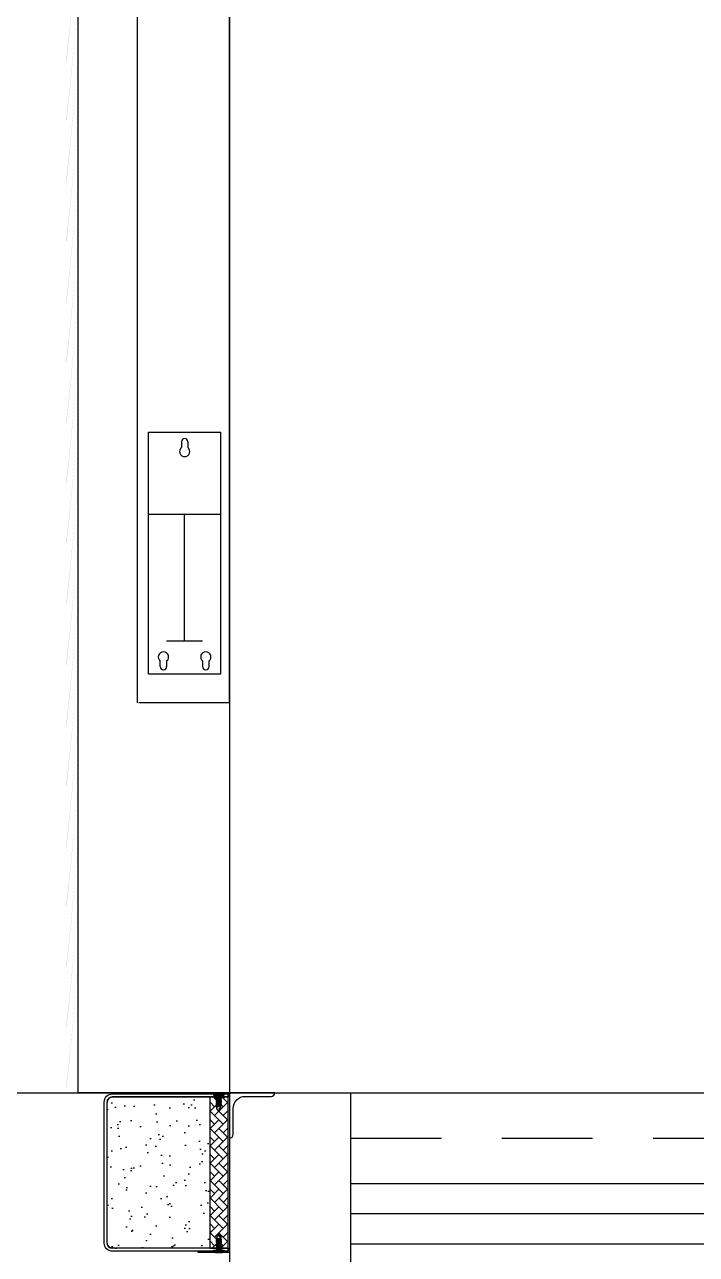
# Model space of a CAD drawing. Header units: millimetres. Extents: x 35054840 to 35483341, y -1288013 to -991013.
# Drawn here: x 35259073 to 35260183, y -1239060 to -1237026 of the extents above; entities that cross this region are included whole.
import ezdxf

# ---------------------------------------------------------------- set-up
doc = ezdxf.new("R2010")
doc.units = ezdxf.units.MM
doc.header["$LTSCALE"] = 1000
doc.header["$MEASUREMENT"] = 0
doc.linetypes.add('HID', pattern=[2.5, 1.5, -1])
doc.layers.get('0').update_dxf_attribs({"linetype": 'CONTINUOUS'})
for name, color, linetype in [('5HAT', 5, 'CONTINUOUS'), ('BOLT', 8, 'CONTINUOUS'), ('cen', 1, 'CONTINUOUS'), ('COL', 2, 'CONTINUOUS'), ('con', 2, 'CONTINUOUS'), ('DIM', 7, 'CONTINUOUS'), ('dockseal', 50, 'CONTINUOUS'), ('INS', 9, 'BATTING'), ('SECTION$0$AA-WAXS-FRAM', 4, 'CONTINUOUS'), ('wire-meshes', 1, 'CONTINUOUS'), ('XR-단면도$0$WAXS-FRAM', 4, 'CONTINUOUS'), ('XR-단면도$0$㈜SE&C 기둥', 2, 'CONTINUOUS'), ('초평탄', 4, 'CONTINUOUS')]:
    doc.layers.add(name, color=color, linetype=linetype)
doc.linetypes.add('BATTING', pattern='A,0.0001,-0.1,[134,ltypeshp.shx,S=0.1,R=0,X=-0.1,Y=0],-0.2,[134,ltypeshp.shx,S=0.1,R=180,X=0.1,Y=0],-0.1', length=0.4001)

# ---------------------------------------------------------------- blocks, each defined once
blk = doc.blocks.new('sdfsgdfdfg')
at = {"layer": 'cen', "ltscale": 5}
blk.add_line((34536434.6, -312208.7), (34739301.6, -312208.7), dxfattribs=at)
blk = doc.blocks.new('FASDFDSAF')
at = {"layer": '5HAT', "color": 4}
for p, q in [((5533641.2, 4897794.2), (5533641.2, 4898194.2)), ((5533641.2, 4898194.2), (5533761.2, 4898194.2)), ((5533761.2, 4897794.2), (5533761.2, 4898194.2)), ((5533696, 4898178), (5533696, 4898168.7)), ((5533706.5, 4898178), (5533706.5, 4898168.7)), ((5533661, 4897806.2), (5533661, 4897815.5)), ((5533671.5, 4897806.2), (5533671.5, 4897815.5)), ((5533731, 4897806.2), (5533731, 4897815.5)), ((5533741.5, 4897806.2), (5533741.5, 4897815.5)), ((5533641.2, 4897794.2), (5533761.2, 4897794.2))]:
    blk.add_line(p, q, dxfattribs=at)
for centre, radius, start, end in [((5533701.2, 4898162), 8.5, 128.1459, 269.9989), ((5533701.2, 4898178), 5.25, 90, 180.0006), ((5533701.2, 4898178), 5.25, 359.9994, 90), ((5533701.2, 4898162), 8.5, 270.0011, 51.8541), ((5533666.2, 4897822.2), 8.5, 90.0011, 231.8541), ((5533666.2, 4897822.2), 8.5, 308.1459, 89.9989), ((5533736.2, 4897822.2), 8.5, 90.0011, 231.8541), ((5533736.2, 4897822.2), 8.5, 308.1459, 89.9989), ((5533666.2, 4897806.2), 5.25, 179.9994, 270), ((5533666.2, 4897806.2), 5.25, 270, 0.0006), ((5533736.2, 4897806.2), 5.25, 179.9994, 270), ((5533736.2, 4897806.2), 5.25, 270, 0.0006)]:
    blk.add_arc(centre, radius, start, end, dxfattribs=at)
blk = doc.blocks.new('지하2층 OH도어 단면')
at = {"ltscale": 0.002}
h = blk.add_hatch(dxfattribs=at)
h.set_pattern_fill('AR-SAND', color=256, angle=-90, style=0)
h.set_pattern_definition([(307.5, (-21382112.86, 50948742.176), (48.941323733, 1.600031296), [0, -38.608, 0, -43.18, 0, -41.275]), (277.5, (-21382112.86, 50948742.176), (71.68251006, -44.95232831), [0, -20.828, 0, -34.798, 0, -13.335]), (237.5, (-21382112.86, 50948773.42), (0.143718468, -79.099237024), [0, -12.7, 0, -45.72, 0, -59.69]), (227.5, (-21382112.86, 50948773.42), (22.292932326, -76.35564525), [0, -6.35, 0, -29.972, 0, -34.29])])
h.paths.add_polyline_path([(-193.7, -7, 0.414214), (-202, -15.3), (-202, -248.7, 0.414214), (-193.7, -257), (-32, -257), (-32, -7)])
h = blk.add_hatch(dxfattribs=at)
h.set_pattern_fill('AR-HBONE', color=256, scale=0.1, angle=-90, style=0)
h.set_pattern_definition([(315, (50955516.523, 21380502.153), (14.3684097937, -4e-15), [30.48, -10.16]), (45, (50955523.707, 21380494.969), (14.3684097937, -4e-15), [30.48, -10.16])])
h.paths.add_polyline_path([(-2, -257), (-32, -257), (-32, -7), (-2, -7)])
at = {"layer": 'COL'}
for points in [[(-250, 1929.8, -0.013757), (-270, 1708.8), (-269.2, 1708.7, 0.012852)], [(-250, 1829.8, -0.013757), (-270, 1608.8), (-269.2, 1608.7, 0.012852)], [(-250, 1729.8, -0.013757), (-270, 1508.8), (-269.2, 1508.7, 0.012852)], [(-250, 1729.8, -0.013757), (-270, 1508.8), (-269.2, 1508.7, 0.012852)], [(-250, 1729.8, -0.013757), (-270, 1508.8), (-269.2, 1508.7, 0.012852)], [(-250, 1729.8, -0.013757), (-270, 1508.8), (-269.2, 1508.7, 0.012852)], [(-250, 1729.8, -0.013757), (-270, 1508.8), (-269.2, 1508.7, 0.012852)], [(-250, 1729.8, -0.013757), (-270, 1508.8), (-269.2, 1508.7, 0.012852)], [(-250, 1629.8, -0.013757), (-270, 1408.8), (-269.2, 1408.7, 0.012852)], [(-250, 1629.8, -0.013757), (-270, 1408.8), (-269.2, 1408.7, 0.012852)], [(-250, 1629.8, -0.013757), (-270, 1408.8), (-269.2, 1408.7, 0.012852)], [(-250, 1629.8, -0.013757), (-270, 1408.8), (-269.2, 1408.7, 0.012852)], [(-250, 1529.8, -0.013757), (-270, 1308.8), (-269.2, 1308.7, 0.012852)], [(-250, 1529.8, -0.013757), (-270, 1308.8), (-269.2, 1308.7, 0.012852)], [(-250, 1429.8, -0.013757), (-270, 1208.8), (-269.2, 1208.7, 0.012852)], [(-250, 1429.8, -0.013757), (-270, 1208.8), (-269.2, 1208.7, 0.012852)], [(-250, 1329.8, -0.013757), (-270, 1108.8), (-269.2, 1108.7, 0.012852)], [(-250, 1329.8, -0.013757), (-270, 1108.8), (-269.2, 1108.7, 0.012852)], [(-250, 1229.8, -0.013757), (-270, 1008.8), (-269.2, 1008.7, 0.012852)], [(-250, 1229.8, -0.013757), (-270, 1008.8), (-269.2, 1008.7, 0.012852)], [(-250, 1129.8, -0.013757), (-270, 908.8), (-269.2, 908.7, 0.012852)], [(-250, 1129.8, -0.013757), (-270, 908.8), (-269.2, 908.7, 0.012852)], [(-250, 1029.8, -0.013757), (-270, 808.8), (-269.2, 808.7, 0.012852)], [(-250, 929.8, -0.013757), (-270, 708.8), (-269.2, 708.7, 0.012852)], [(-250, 829.8, -0.013757), (-270, 608.8), (-269.2, 608.7, 0.012852)], [(-250, 729.8, -0.013757), (-270, 508.8), (-269.2, 508.7, 0.012852)], [(-250, 629.8, -0.013757), (-270, 408.8), (-269.2, 408.7, 0.012852)], [(-250, 529.8, -0.013757), (-270, 308.8), (-269.2, 308.7, 0.012852)], [(-250, 429.8, -0.013757), (-270, 208.8), (-269.2, 208.7, 0.012852)], [(-250, 329.8, -0.013757), (-270, 108.8), (-269.2, 108.7, 0.012852)], [(-250, 229.8, -0.013757), (-270, 8.8), (-269.2, 8.7, 0.012852)]]:
    blk.add_hatch(color=256, dxfattribs=at).paths.add_polyline_path(points)
at = {"ltscale": 0.002}
blk.add_line((-250, 0), (-250, 3230), dxfattribs=at)
blk.add_line((0, 0), (-250, 0))
at = {"color": 0, "ltscale": 0.002}
for p, q in [((-2, -2), (-2, -7)), ((-2, -2, -37.9), (-2, -7, -37.9)), ((-2, -2, 0), (-2, -7, 0)), ((-2, -257), (-2, -262))]:
    blk.add_line(p, q, dxfattribs=at)
at = {"ltscale": 0.002}
blk.add_lwpolyline([(-52, -2), (-52, 0), (0, 0), (0, -264), (-52, -264), (-52, -262), (-2, -262), (-2, -2)], close=True, dxfattribs=at)
at = {"color": 2}
blk.add_lwpolyline([(-32, -257), (-2, -257), (-2, -7), (-32, -7)], dxfattribs=at)
at = {"layer": '5HAT', "color": 6}
for p, q in [((-152, 644.7), (-152, 3382)), ((0, 644.7), (0, 3230)), ((0, 644.7), (-150, 644.7))]:
    blk.add_line(p, q, dxfattribs=at)
at = {"layer": '5HAT', "color": 0}
for p, q in [((-134.1, 956.9), (-14.1, 956.9)), ((-74.1, 746.9), (-74.1, 956.9)), ((-44.4, 746.9), (-103.9, 746.9))]:
    blk.add_line(p, q, dxfattribs=at)
at = {"layer": 'BOLT', "color": 10}
for p, q in [((-21.8, -6.2), (-15.9, -3.8)), ((-21.8, -8), (-13.5, -4.6)), ((-21.8, -8), (-13.5, -4.6)), ((-21.8, -9.9), (-13.5, -6.4)), ((-21.8, -9.9), (-13.5, -6.4)), ((-21.8, -11.7), (-13.5, -8.3)), ((-21.8, -11.7), (-13.5, -8.3)), ((-21.8, -13.5), (-13.5, -10.1)), ((-21.8, -13.5), (-13.5, -10.1)), ((-21.8, -15.4), (-13.5, -11.9)), ((-21.8, -15.4), (-13.5, -11.9)), ((-21.8, -17.2), (-13.5, -13.8)), ((-21.8, -17.2), (-13.5, -13.8)), ((-21.8, -19), (-13.5, -15.6)), ((-21.8, -19), (-13.5, -15.6)), ((-21.8, -20.9), (-13.5, -17.4)), ((-21.8, -20.9), (-13.5, -17.4)), ((-21.8, -22.7), (-13.5, -19.3)), ((-21.8, -22.7), (-13.5, -19.3)), ((-16.6, -22.4), (-13.5, -21.1)), ((-16.6, -22.4), (-13.5, -21.1)), ((-21.8, -241.3), (-13.5, -244.7)), ((-21.8, -241.3), (-13.5, -244.7)), ((-21.8, -243.1), (-13.5, -246.6)), ((-21.8, -243.1), (-13.5, -246.6)), ((-16.6, -241.6), (-13.5, -242.9)), ((-16.6, -241.6), (-13.5, -242.9)), ((-21.8, -245), (-13.5, -248.4)), ((-21.8, -245), (-13.5, -248.4)), ((-21.8, -246.8), (-13.5, -250.2)), ((-21.8, -246.8), (-13.5, -250.2)), ((-21.8, -248.6), (-13.5, -252.1)), ((-21.8, -248.6), (-13.5, -252.1)), ((-21.8, -250.5), (-13.5, -253.9)), ((-21.8, -250.5), (-13.5, -253.9)), ((-21.8, -252.3), (-13.5, -255.7)), ((-21.8, -252.3), (-13.5, -255.7)), ((-21.8, -254.1), (-13.5, -257.6)), ((-21.8, -254.1), (-13.5, -257.6)), ((-21.8, -256), (-13.5, -259.4)), ((-21.8, -256), (-13.5, -259.4)), ((-21.8, -257.8), (-15.9, -260.2))]:
    blk.add_line(p, q, dxfattribs=at)
at = {"layer": 'BOLT'}
for p, q in [((-20.8, -5.4), (-20.8, -3.8)), ((-20.8, -7.2), (-20.8, -6.2)), ((-20.8, -9.1), (-20.8, -8)), ((-20.8, -10.9), (-20.8, -9.9)), ((-20.8, -12.7), (-20.8, -11.7)), ((-20.8, -14.6), (-20.8, -13.5)), ((-20.8, -16.4), (-20.8, -15.4)), ((-20.8, -18.2), (-20.8, -17.2)), ((-20.8, -20.1), (-20.8, -19)), ((-14.5, -4.6), (-14.5, -3.8)), ((-14.5, -6.4), (-14.5, -5.4)), ((-14.5, -8.3), (-14.5, -7.3)), ((-14.5, -10.1), (-14.5, -9.1)), ((-14.5, -11.9), (-14.5, -10.9)), ((-14.5, -13.8), (-14.5, -12.8)), ((-14.5, -15.6), (-14.5, -14.6)), ((-14.5, -17.4), (-14.5, -16.4)), ((-14.5, -19.3), (-14.5, -18.3)), ((-14.5, -21.1), (-14.5, -20.1)), ((-20.8, -21.9), (-20.8, -20.9)), ((-20.8, -26.2), (-20.8, -22.7)), ((-14.5, -26.2), (-14.5, -21.9)), ((-20.8, -237.8), (-20.8, -241.3)), ((-20.8, -242.1), (-20.8, -243.1)), ((-20.8, -243.9), (-20.8, -245)), ((-14.5, -237.8), (-14.5, -242.1)), ((-14.5, -242.9), (-14.5, -243.9)), ((-22.9, -264), (-12.4, -264)), ((-20.8, -245.8), (-20.8, -246.8)), ((-20.8, -247.6), (-20.8, -248.6)), ((-20.8, -249.4), (-20.8, -250.5)), ((-20.8, -251.3), (-20.8, -252.3)), ((-20.8, -253.1), (-20.8, -254.1)), ((-20.8, -254.9), (-20.8, -256)), ((-20.8, -256.8), (-20.8, -257.8)), ((-20.8, -258.6), (-20.8, -260.2)), ((-14.5, -244.7), (-14.5, -245.7)), ((-14.5, -246.6), (-14.5, -247.6)), ((-14.5, -248.4), (-14.5, -249.4)), ((-14.5, -250.2), (-14.5, -251.2)), ((-14.5, -252.1), (-14.5, -253.1)), ((-14.5, -253.9), (-14.5, -254.9)), ((-14.5, -255.7), (-14.5, -256.7)), ((-14.5, -257.6), (-14.5, -258.6)), ((-14.5, -259.4), (-14.5, -260.2))]:
    blk.add_line(p, q, dxfattribs=at)
for points in [[(-13.4, 0), (-22, 0), (-26.7, -3), (-8.7, -3)], [(-8.7, -3), (-26.7, -3), (-26.7, -3.8), (-8.7, -3.8)], [(-13.5, -4.6), (-14.5, -5.4), (-20.8, -8), (-21.8, -8), (-20.8, -7.2), (-14.5, -4.6)], [(-13.5, -6.4), (-14.5, -7.3), (-20.8, -9.9), (-21.8, -9.9), (-20.8, -9.1), (-14.5, -6.4)], [(-13.5, -8.3), (-14.5, -9.1), (-20.8, -11.7), (-21.8, -11.7), (-20.8, -10.9), (-14.5, -8.3)], [(-13.5, -10.1), (-14.5, -10.9), (-20.8, -13.5), (-21.8, -13.5), (-20.8, -12.7), (-14.5, -10.1)], [(-13.5, -11.9), (-14.5, -12.8), (-20.8, -15.4), (-21.8, -15.4), (-20.8, -14.6), (-14.5, -11.9)], [(-13.5, -13.8), (-14.5, -14.6), (-20.8, -17.2), (-21.8, -17.2), (-20.8, -16.4), (-14.5, -13.8)], [(-13.5, -15.6), (-14.5, -16.4), (-20.8, -19), (-21.8, -19), (-20.8, -18.2), (-14.5, -15.6)], [(-13.5, -17.4), (-14.5, -18.3), (-20.8, -20.9), (-21.8, -20.9), (-20.8, -20.1), (-14.5, -17.4)], [(-13.5, -19.3), (-14.5, -20.1), (-20.8, -22.7), (-21.8, -22.7), (-20.8, -21.9), (-14.5, -19.3)], [(-13.5, -21.1), (-14.5, -21.9), (-15.6, -22.4), (-16.6, -22.4), (-15.6, -21.5), (-14.5, -21.1)], [(-13.5, -244.7), (-14.5, -243.9), (-20.8, -241.3), (-21.8, -241.3), (-20.8, -242.1), (-14.5, -244.7)], [(-13.5, -246.6), (-14.5, -245.7), (-20.8, -243.1), (-21.8, -243.1), (-20.8, -243.9), (-14.5, -246.6)], [(-13.5, -242.9), (-14.5, -242.1), (-15.6, -241.6), (-16.6, -241.6), (-15.6, -242.5), (-14.5, -242.9)], [(-8.7, -261), (-26.7, -261), (-26.7, -260.2), (-8.7, -260.2)], [(-13.4, -264), (-22, -264), (-26.7, -261), (-8.7, -261)], [(-13.5, -248.4), (-14.5, -247.6), (-20.8, -245), (-21.8, -245), (-20.8, -245.8), (-14.5, -248.4)], [(-13.5, -250.2), (-14.5, -249.4), (-20.8, -246.8), (-21.8, -246.8), (-20.8, -247.6), (-14.5, -250.2)], [(-13.5, -252.1), (-14.5, -251.2), (-20.8, -248.6), (-21.8, -248.6), (-20.8, -249.4), (-14.5, -252.1)], [(-13.5, -253.9), (-14.5, -253.1), (-20.8, -250.5), (-21.8, -250.5), (-20.8, -251.3), (-14.5, -253.9)], [(-13.5, -255.7), (-14.5, -254.9), (-20.8, -252.3), (-21.8, -252.3), (-20.8, -253.1), (-14.5, -255.7)], [(-13.5, -257.6), (-14.5, -256.7), (-20.8, -254.1), (-21.8, -254.1), (-20.8, -254.9), (-14.5, -257.6)], [(-13.5, -259.4), (-14.5, -258.6), (-20.8, -256), (-21.8, -256), (-20.8, -256.8), (-14.5, -259.4)]]:
    blk.add_lwpolyline(points, close=True, dxfattribs=at)
for points in [[(-15.1, -3.8), (-20.8, -6.2), (-21.8, -6.2), (-20.8, -5.4), (-17, -3.8)], [(-20.8, -6.6), (-21.8, -6.2), (-20.8, -7)], [(-20.8, -8.4), (-21.8, -8), (-20.8, -8.8)], [(-20.8, -8.4), (-21.8, -8), (-20.8, -8.8)], [(-20.8, -10.3), (-21.8, -9.9), (-20.8, -10.7)], [(-20.8, -10.3), (-21.8, -9.9), (-20.8, -10.7)], [(-20.8, -12.1), (-21.8, -11.7), (-20.8, -12.5)], [(-20.8, -12.1), (-21.8, -11.7), (-20.8, -12.5)], [(-20.8, -13.9), (-21.8, -13.5), (-20.8, -14.3)], [(-20.8, -13.9), (-21.8, -13.5), (-20.8, -14.3)], [(-20.8, -15.8), (-21.8, -15.4), (-20.8, -16.2)], [(-20.8, -15.8), (-21.8, -15.4), (-20.8, -16.2)], [(-20.8, -17.6), (-21.8, -17.2), (-20.8, -18)], [(-20.8, -17.6), (-21.8, -17.2), (-20.8, -18)], [(-20.8, -19.4), (-21.8, -19), (-20.8, -19.8)], [(-20.8, -19.4), (-21.8, -19), (-20.8, -19.8)], [(-14.5, -4.2), (-13.5, -4.6), (-14.5, -3.8)], [(-14.5, -6), (-13.5, -6.4), (-14.5, -5.6)], [(-14.5, -7.9), (-13.5, -8.3), (-14.5, -7.5)], [(-14.5, -9.7), (-13.5, -10.1), (-14.5, -9.3)], [(-14.5, -11.5), (-13.5, -11.9), (-14.5, -11.1)], [(-14.5, -13.4), (-13.5, -13.8), (-14.5, -13)], [(-14.5, -15.2), (-13.5, -15.6), (-14.5, -14.8)], [(-14.5, -17), (-13.5, -17.4), (-14.5, -16.6)], [(-14.5, -18.9), (-13.5, -19.3), (-14.5, -18.5)], [(-14.5, -20.7), (-13.5, -21.1), (-14.5, -20.3)], [(-20.8, -21.3), (-21.8, -20.9), (-20.8, -21.7)], [(-20.8, -21.3), (-21.8, -20.9), (-20.8, -21.7)], [(-20.8, -23.1), (-21.8, -22.7), (-20.8, -23.5)], [(-20.8, -23.1), (-21.8, -22.7), (-20.8, -23.5)], [(-20.8, -24.1), (-16.6, -22.3), (-14.5, -23.5), (-17, -26), (-17.7, -31)], [(-14.5, -26.2), (-17.7, -31), (-20.8, -26.2)], [(-20.8, -240.9), (-21.8, -241.3), (-20.8, -240.5)], [(-20.8, -240.9), (-21.8, -241.3), (-20.8, -240.5)], [(-20.8, -242.7), (-21.8, -243.1), (-20.8, -242.3)], [(-20.8, -242.7), (-21.8, -243.1), (-20.8, -242.3)], [(-20.8, -239.9), (-16.6, -241.7), (-14.5, -240.5), (-17, -238), (-17.7, -233)], [(-14.5, -237.8), (-17.7, -233), (-20.8, -237.8)], [(-14.5, -243.3), (-13.5, -242.9), (-14.5, -243.7)], [(-20.8, -244.6), (-21.8, -245), (-20.8, -244.2)], [(-20.8, -244.6), (-21.8, -245), (-20.8, -244.2)], [(-20.8, -246.4), (-21.8, -246.8), (-20.8, -246)], [(-20.8, -246.4), (-21.8, -246.8), (-20.8, -246)], [(-20.8, -248.2), (-21.8, -248.6), (-20.8, -247.8)], [(-20.8, -248.2), (-21.8, -248.6), (-20.8, -247.8)], [(-20.8, -250.1), (-21.8, -250.5), (-20.8, -249.7)], [(-20.8, -250.1), (-21.8, -250.5), (-20.8, -249.7)], [(-20.8, -251.9), (-21.8, -252.3), (-20.8, -251.5)], [(-20.8, -251.9), (-21.8, -252.3), (-20.8, -251.5)], [(-20.8, -253.7), (-21.8, -254.1), (-20.8, -253.3)], [(-20.8, -253.7), (-21.8, -254.1), (-20.8, -253.3)], [(-20.8, -255.6), (-21.8, -256), (-20.8, -255.2)], [(-20.8, -255.6), (-21.8, -256), (-20.8, -255.2)], [(-20.8, -257.4), (-21.8, -257.8), (-20.8, -257)], [(-15.1, -260.2), (-20.8, -257.8), (-21.8, -257.8), (-20.8, -258.6), (-17, -260.2)], [(-14.5, -245.1), (-13.5, -244.7), (-14.5, -245.5)], [(-14.5, -247), (-13.5, -246.6), (-14.5, -247.4)], [(-14.5, -248.8), (-13.5, -248.4), (-14.5, -249.2)], [(-14.5, -250.6), (-13.5, -250.2), (-14.5, -251)], [(-14.5, -252.5), (-13.5, -252.1), (-14.5, -252.9)], [(-14.5, -254.3), (-13.5, -253.9), (-14.5, -254.7)], [(-14.5, -256.1), (-13.5, -255.7), (-14.5, -256.5)], [(-14.5, -258), (-13.5, -257.6), (-14.5, -258.4)], [(-14.5, -259.8), (-13.5, -259.4), (-14.5, -260.2)]]:
    blk.add_lwpolyline(points, dxfattribs=at)
at = {"layer": 'DIM', "lineweight": 0, "ltscale": 0.5}
blk.add_line((0, 0), (0, 3230), dxfattribs=at)
at = {"layer": 'dockseal'}
for p, q in [((-202, -248.7), (-202, -15.3)), ((-2, -7), (-193.7, -7)), ((-32, -257), (-32, -7)), ((-2, -257), (-193.7, -257))]:
    blk.add_line(p, q, dxfattribs=at)
at = {"layer": 'dockseal', "color": 0}
for points in [[(-2, -262), (-193.7, -262, -0.414214), (-207, -248.7), (-207, -15.3, -0.414214), (-193.7, -2), (-2, -2)], [(-2, -257), (-193.7, -257, -0.414214), (-202, -248.7), (-202, -15.3, -0.414214), (-193.7, -7), (-2, -7)]]:
    blk.add_lwpolyline(points, format="xyb", dxfattribs=at)
at = {"layer": 'dockseal'}
for centre, start, end in [((-193.7, -15.3), 90, 180), ((-193.7, -248.7), 180, 270)]:
    blk.add_arc(centre, 8.33, start, end, dxfattribs=at)
at = {"layer": 'SECTION$0$AA-WAXS-FRAM'}
blk.add_lwpolyline([(75, 0), (0, 0), (0, -75), (0, -75, 0.414214), (6, -69), (6, -26, -0.414214), (26, -6), (69, -6, 0.414214), (75, 0)], format="xyb", close=True, dxfattribs=at)
blk.add_lwpolyline([(75, 0), (0, 0), (0, -75), (0, -75, 0.414214), (6, -69), (6, -26, -0.414214), (26, -6), (69, -6, 0.414214), (75, 0)], format="xyb", close=True, dxfattribs=at)
at = {"layer": 'XR-단면도$0$WAXS-FRAM'}
blk.add_line((75, 0), (0, 0), dxfattribs=at)
blk.add_line((75, 0), (0, 0), dxfattribs=at)
at = {"layer": 'XR-단면도$0$㈜SE&C 기둥', "color": 8, "ltscale": 0.5}
blk.add_line((0, 3000), (0, 0), dxfattribs=at)
at = {"layer": '5HAT', "color": 0}
blk.add_blockref('FASDFDSAF', (-5533775.3, -4897101.4), dxfattribs=at)

msp = doc.modelspace()

# ---------------------------------------------------------------- linework, layer by layer
at = {"layer": 'con', "ltscale": 0.1, "elevation": 1}
for points in [[(35259411.3, -1238793), (35259611.3, -1238793), (35259611.3, -1239343), (35337386.3, -1239343), (35337386.3, -1228743), (35310811.3, -1228743)], [(35259411.3, -1238793), (35259411.3, -1240043)]]:
    msp.add_lwpolyline(points, dxfattribs=at)
at = {"layer": 'INS', "ltscale": 0.12, "elevation": 1}
msp.add_lwpolyline([(35337386.3, -1238993), (35259611.3, -1238993)], dxfattribs=at)
at = {"layer": 'wire-meshes', "linetype": 'HID', "ltscale": 0.1}
msp.add_line((35259611.3, -1238868, 1), (35337386.3, -1238868, 1), dxfattribs=at)
at = {"layer": '초평탄', "ltscale": 0.1}
for p, q in [((35259611.3, -1238943, 1), (35337386.3, -1238943, 1)), ((35259611.3, -1239043, 1), (35337386.3, -1239043, 1))]:
    msp.add_line(p, q, dxfattribs=at)
at = {"layer": '초평탄', "ltscale": 0.1, "elevation": 1}
msp.add_lwpolyline([(35259611.3, -1238793), (35337386.3, -1238793)], dxfattribs=at)

# ---------------------------------------------------------------- block references
msp.add_blockref('sdfsgdfdfg', (642087, -926584.2, 1))
at = {"ltscale": 0.1}
msp.add_blockref('지하2층 OH도어 단면', (35259411.3, -1238792.9, 1), dxfattribs=at)

doc.saveas('drawing.dxf')
